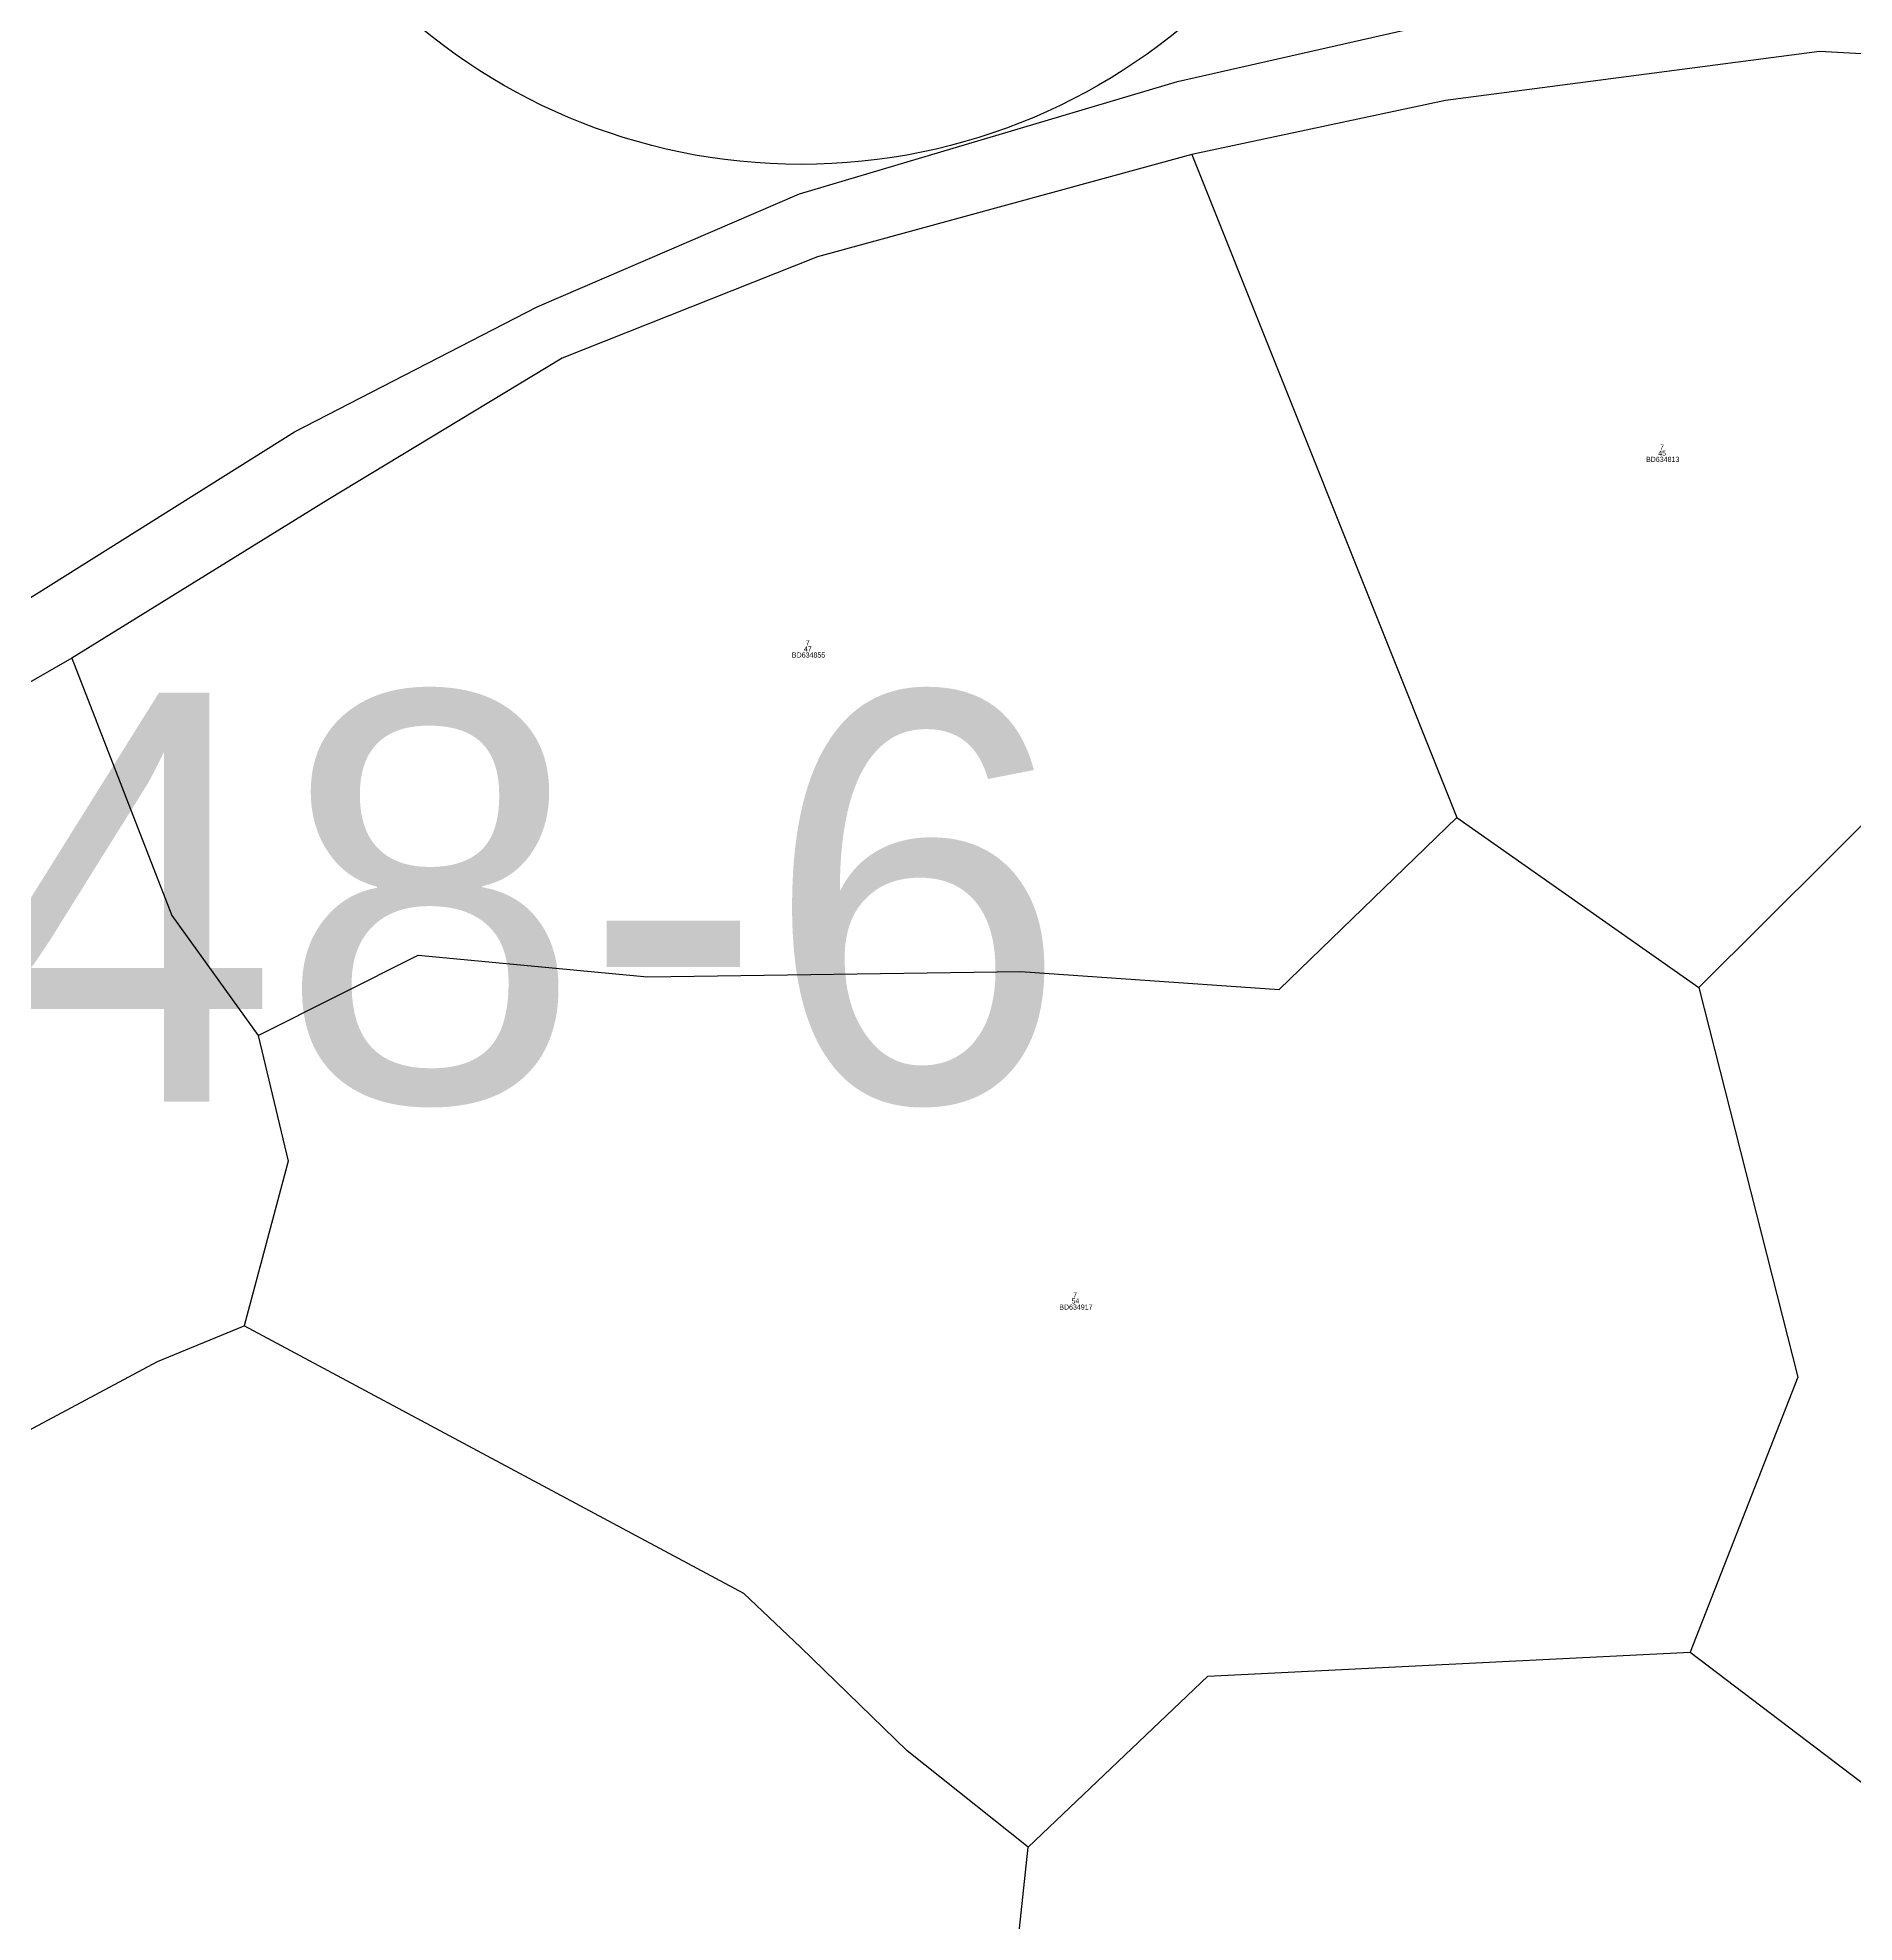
# Model space of a CAD drawing. Extents: x 547915 to 556085, y 1814738 to 1822008.
# Drawn here: x 550516 to 550693.8, y 1819399.7 to 1819584.1 of the extents above; entities that cross this region are included whole.
import ezdxf

# ---------------------------------------------------------------- set-up
doc = ezdxf.new("R2010")
doc.units = 0
for name, color, linetype in [('Level 10', 7, 'Continuous'), ('Level 20', 7, 'Continuous'), ('Level 23', 7, 'Continuous'), ('Level 34', 7, 'Continuous'), ('Level 55', 7, 'Continuous')]:
    doc.layers.add(name, color=color, linetype=linetype)

msp = doc.modelspace()

# ---------------------------------------------------------------- linework, layer by layer
at = {"layer": 'Level 10'}
for p, q in [((550628.95, 1819572.66), (550654.86, 1819507.81)), ((550678.55, 1819491.16), (550711.39, 1819523.89)), ((550654.86, 1819507.81), (550678.55, 1819491.16)), ((550603.43, 1819318.59), (550612.94, 1819407.08))]:
    msp.add_line(p, q, dxfattribs=at)
for points in [[(550519.35, 1819523.39), (550529.13, 1819498.23), (550537.59, 1819486.49)], [(550537.59, 1819486.49), (550553.26, 1819494.32), (550575.69, 1819492.21), (550612.18, 1819492.75), (550637.5, 1819490.97), (550654.86, 1819507.81)], [(550678.55, 1819491.16), (550688.22, 1819453.05), (550677.69, 1819426.16)], [(550537.59, 1819486.49), (550540.53, 1819474.17), (550536.21, 1819458.06)], [(550477.81, 1819407.03), (550483.94, 1819428.57), (550505.76, 1819442.85), (550527.73, 1819454.6), (550536.21, 1819458.06)], [(550612.94, 1819407.08), (550601.08, 1819416.51), (550590.66, 1819426.65), (550585.12, 1819431.9), (550536.21, 1819458.06)], [(550612.94, 1819407.08), (550630.52, 1819423.79), (550677.69, 1819426.16)], [(550677.69, 1819426.16), (550704.81, 1819405.58), (550722.62, 1819404.49)]]:
    msp.add_lwpolyline(points, dxfattribs=at)
at = {"layer": 'Level 23'}
for points in [[(550472.25, 1819509.59), (550500.19, 1819519.97), (550515.9, 1819529.67), (550541.13, 1819545.53), (550564.89, 1819557.75), (550590.57, 1819568.83), (550627.55, 1819579.8), (550652.47, 1819585.43)], [(550706.13, 1819581.85), (550690.34, 1819582.75), (550653.75, 1819577.94), (550628.95, 1819572.66)], [(550628.95, 1819572.66), (550592.31, 1819562.66), (550567.33, 1819552.73), (550544.4, 1819538.87), (550519.35, 1819523.39)], [(550519.35, 1819523.39), (550501.71, 1819513.28), (550467.83, 1819498.31), (550451.25, 1819490.21), (550441.08, 1819485.56), (550441.28, 1819484.21), (550448.21, 1819471.6), (550454.51, 1819460.89), (550456.68, 1819451.61), (550456.33, 1819438.92), (550452.46, 1819429.54)]]:
    msp.add_lwpolyline(points, dxfattribs=at)
at = {"layer": 'Level 34'}
msp.add_circle((550590.71, 1819630.19), 58.49, dxfattribs=at)

# ---------------------------------------------------------------- texts
at = {"layer": 'Level 20'}
for s, p in [('45', (550674.57, 1819543.19)), ('7', (550674.75, 1819543.79)), ('BD634813', (550673.38, 1819542.59)), ('7', (550591.17, 1819524.65)), ('BD634855', (550589.81, 1819523.45)), ('47', (550590.99, 1819524.05)), ('54', (550617.17, 1819460.26)), ('7', (550617.33, 1819460.86)), ('BD634917', (550615.97, 1819459.66))]:
    msp.add_text(s, height=0.5, dxfattribs=at).set_placement(p)
at = {"layer": 'Level 55'}
msp.add_text('821548-6', height=40, dxfattribs=at).set_placement((550390.81, 1819480))

doc.saveas('drawing.dxf')
